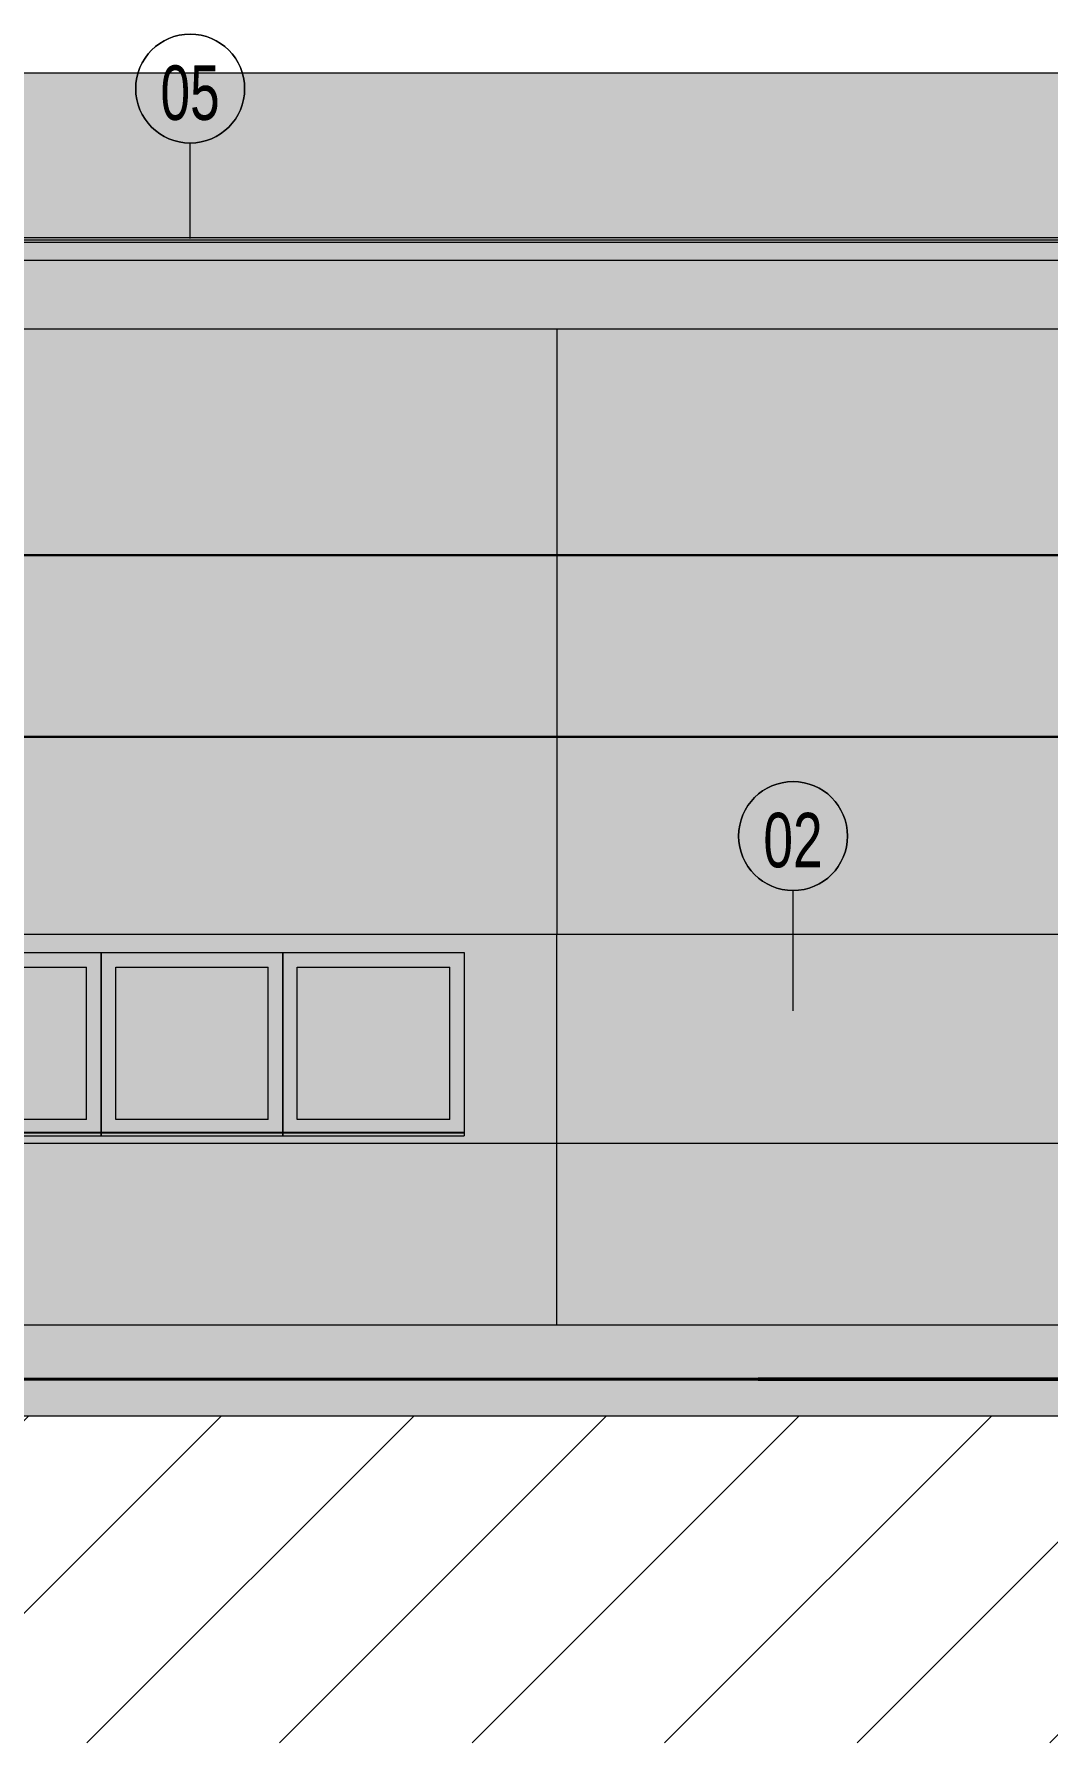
# Model space of a CAD drawing. Header units: millimetres. Extents: x -155050 to -36395, y -2753 to 7638.
# Drawn here: x -143772 to -138188, y -2753 to 6659 of the extents above; entities that cross this region are included whole.
import ezdxf

# ---------------------------------------------------------------- set-up
doc = ezdxf.new("R2010")
doc.units = ezdxf.units.MM
for name, pattern in [('IMPORT-DĚLICÍ2 _2_', [15.875, 6.35, -3.175, 0, -3.175, 0, -3.175]), ('IMPORT-KAN_dest_PLNA', [31, 7, -6.5, 0, -6.5, 11, 0]), ('IMPORT-KANVBRDO', [20, 7, -6.5, 0, -6.5]), ('IMPORT-ČÁRKOVANÁ2 _2_', [9.525, 6.35, -3.175])]:
    doc.linetypes.add(name, pattern=pattern)
for name, color, linetype, lineweight, true_color in [('---1 - PBS KÓTY', 7, 'Continuous', 18, 0x4c1300), ('---1 - PBS PNP-1', 1, 'Continuous', 35, 0xff0000), ('---1 - PBS SYMBOLY A TEXT-1', 180, 'IMPORT-ČÁRKOVANÁ2 _2_', 35, 0x3f00ff), ('00_pl_deštová voda oblast', 6, 'Continuous', 25, 0xff00ff), ('00_pL_hranice pozemku', 1, 'Continuous', 35, 0xff0000), ('00_pL_katastr-1', 150, 'Continuous', 35, 0x007fff), ('00_pL_KOTY 1500', 7, 'Continuous', 9, 0x260000), ('00_pL_přípojka destova kanalizace-1', 7, 'IMPORT-KAN_dest_PLNA', 9, 0x3f7f3f), ('00_pL_přípojka destova kanalizace-2', 7, 'Continuous', 35, 0x3f7f3f), ('212_HK_situace_03_dwg-1', 40, 'Continuous', 9, 0xffbf00), ('A-GLAZ-1', 7, 'Continuous', 9, 0x6e6e6e), ('A-GLAZ-2', 7, 'Continuous', 9, 0x7f7f7f), ('A-GLAZ-3', 7, 'Continuous', 9, 0x787878), ('A-ROOF-1', 9, 'Continuous', 9, 0x808080), ('A-ROOF-2', 251, 'Continuous', 9, 0x505050), ('A-ROOF-OTLN-1', 7, 'Continuous', 9, 0x787878), ('A-WALL-1', 7, 'Continuous', 9, 0xd7d5cb), ('A-WALL-2', 7, 'Continuous', 9, 0x004080), ('A-WALL-3', 7, 'Continuous', 9, 0xdeddc7), ('A-WALL-4', 7, 'Continuous', 9, 0x787878), ('hch kanal-2', 6, 'IMPORT-KANVBRDO', 9, 0xff00ff), ('hch koleje-1', 7, 'Continuous', 9, 0x00a5a5), ('hch oploceni-1', 7, 'IMPORT-DĚLICÍ2 _2_', 9, 0x00a5a5), ('hch teren-1', 7, 'Continuous', 9, 0x00a5a5), ('Obrys', 2, 'Continuous', 9, 0xffff00), ('PDF7_000 ISN KABELY NN', 9, 'Continuous', 9, 0x808080), ('PDF7_000 ISN SDĚL OPTIKA METALIKA CHRÁNIČKA PŘÍVOD', 9, 'Continuous', 9, 0x808080), ('PDF7_0V - Splašky výtlak zaměřeno', 9, 'Continuous', 9, 0x808080), ('PDF7_0V - Voda návrh', 9, 'Continuous', 9, 0x808080), ('PDF7_36', 9, 'Continuous', 9, 0x808080), ('PDF7_GP Hraniční linie', 7, 'Continuous', 9, 0x0052a5), ('PDF7_GP Koleje', 7, 'Continuous', 9, 0x0052a5), ('PDF7_GP Výšky bodů', 7, 'Continuous', 9, 0x0052a5), ('PDF7_ISS DEŠŤOVÁ KANALIZACE', 9, 'Continuous', 9, 0x808080), ('PDF7_Slezské Předměstí_646971$0$21900', 7, 'Continuous', 9, 0x002600), ('Vlastní 1_A-DETL-GENF-1', 9, 'Continuous', 9, 0x808080)]:
    doc.layers.add(name, color=color, linetype=linetype, lineweight=lineweight, true_color=true_color)
for name, color, linetype, lineweight in [('00_pL_KOTY', 7, 'Continuous', 9), ('00_pl_rozhrani ploch', 7, 'Continuous', 18), ('00_pL_stavajici objekty', 7, 'Continuous', 50), ('2966-1_navrh dispozice stroju-HK_02_dwg-1', 7, 'Continuous', 9), ('2966-1_navrh dispozice stroju-HK_dwg-1', 7, 'Continuous', 9), ('A-ANNO-IDEN', 7, 'Continuous', 9), ('A-ANNO-IDEN-1', 7, 'Continuous', 18), ('A-DETL-THIN', 7, 'Continuous', 9), ('A-GLAZ', 7, 'Continuous', 9), ('A-ROOF', 7, 'Continuous', 9), ('A-ROOF-OTLN', 7, 'Continuous', 9), ('A-WALL', 7, 'Continuous', 9), ('HK_TEREN_SESAZENI_dwg-1', 7, 'Continuous', 9), ('Kóty', 7, 'Continuous', 9), ('PDF4_Geometry', 7, 'Continuous', 9), ('PDF4_Solid Fills', 7, 'Continuous', 9)]:
    doc.layers.add(name, color=color, linetype=linetype, lineweight=lineweight)
doc.styles.add('Arial', font='arial.ttf', dxfattribs={"width": 0.7, "height": 300})

# ---------------------------------------------------------------- blocks, each defined once
blk = doc.blocks.new('OKNO_1k - Okno Hala 1000x1000-V2-Řez 2')
at = {"layer": 'A-GLAZ-1'}
h = blk.add_hatch(color=256, dxfattribs=at)
h.paths.add_polyline_path([(-133568.7, 610), (-133345.4, 610), (-133345.4, 1600), (-134345.4, 1600), (-134345.4, 610), (-133807.3, 610)])
h.paths.add_polyline_path([(-134046, 680), (-134265.4, 680), (-134265.4, 1520), (-133425.4, 1520), (-133425.4, 680), (-133807.3, 680)])
at = {"layer": 'A-GLAZ-2'}
blk.add_hatch(color=256, dxfattribs=at).paths.add_polyline_path([(-133568.7, 680), (-133425.4, 680), (-133425.4, 1520), (-134265.4, 1520), (-134265.4, 680), (-133807.3, 680)])
at = {"layer": 'A-GLAZ-3'}
for points in [[(-134046, 605.2), (-133345.4, 605.2), (-133345.4, 610), (-134345.4, 610), (-134345.4, 605.2), (-134165.3, 605.2)], [(-134345.4, 589.8), (-133345.4, 589.8), (-133345.4, 605.2), (-134345.4, 605.2), (-134345.4, 597.6)]]:
    blk.add_hatch(color=256, dxfattribs=at).paths.add_polyline_path(points)
at = {"layer": 'A-GLAZ'}
for p, q in [((-134345.4, 1600), (-134345.4, 610)), ((-134265.4, 680), (-134265.4, 1520)), ((-134265.4, 1520), (-133425.4, 1520)), ((-133425.4, 680), (-133425.4, 1520)), ((-133345.4, 610), (-133345.4, 1600)), ((-133425.4, 680), (-134265.4, 680)), ((-134345.4, 605.2), (-134345.4, 610)), ((-134345.4, 610), (-133345.4, 610)), ((-134345.4, 589.8), (-134345.4, 605.2)), ((-133345.4, 605.2), (-134345.4, 605.2)), ((-134345.4, 589.8), (-133345.4, 589.8)), ((-133345.4, 610), (-133345.4, 605.2)), ((-133345.4, 605.2), (-133345.4, 589.8))]:
    blk.add_line(p, q, dxfattribs=at)
blk = doc.blocks.new('OKNO_1k - Okno Hala 1000x1000-V3-Řez 2')
at = {"layer": 'A-GLAZ-1'}
h = blk.add_hatch(color=256, dxfattribs=at)
h.paths.add_polyline_path([(-132614.1, 610), (-132345.4, 610), (-132345.4, 1600), (-133345.4, 1600), (-133345.4, 610), (-132852.8, 610)])
h.paths.add_polyline_path([(-133091.4, 680), (-133265.4, 680), (-133265.4, 1520), (-132425.4, 1520), (-132425.4, 680), (-132972.1, 680)])
at = {"layer": 'A-GLAZ-2'}
blk.add_hatch(color=256, dxfattribs=at).paths.add_polyline_path([(-132852.8, 680), (-132425.4, 680), (-132425.4, 1520), (-133265.4, 1520), (-133265.4, 680), (-132972.1, 680)])
at = {"layer": 'A-GLAZ-3'}
for points in [[(-132972.1, 605.2), (-132345.4, 606.8), (-132345.4, 610), (-133345.4, 610), (-133345.4, 605.2), (-133091.4, 605.2)], [(-133345.4, 589.8), (-132345.4, 589.8), (-132345.4, 605.2), (-133345.4, 605.2), (-133345.4, 597.6)]]:
    blk.add_hatch(color=256, dxfattribs=at).paths.add_polyline_path(points)
at = {"layer": 'A-GLAZ'}
for p, q in [((-133345.4, 1600), (-133345.4, 610)), ((-133265.4, 680), (-133265.4, 1520)), ((-133265.4, 1520), (-132425.4, 1520)), ((-132425.4, 680), (-132425.4, 1520)), ((-132425.4, 680), (-133265.4, 680)), ((-133345.4, 605.2), (-133345.4, 610)), ((-133345.4, 610), (-132345.4, 610)), ((-133345.4, 589.8), (-133345.4, 605.2)), ((-132345.4, 605.2), (-133345.4, 605.2)), ((-133345.4, 589.8), (-132345.4, 589.8)), ((-132345.4, 605.2), (-132345.4, 589.8))]:
    blk.add_line(p, q, dxfattribs=at)
blk = doc.blocks.new('2966-1_navrh dispozice stroju-HK_dwg-867852-Řez 2')
at = {"layer": 'Kóty'}
blk.add_line((-152256.8, -750), (-126616.8, -750), dxfattribs=at)
at = {"layer": 'Obrys'}
blk.add_line((-124500.1, -750), (-155046.8, -750), dxfattribs=at)
blk = doc.blocks.new('2966-1_navrh dispozice stroju-HK_02_dwg-876232-Řez 2')
at = {"layer": 'Kóty'}
blk.add_line((-152266.8, -750), (-126626.8, -750), dxfattribs=at)
blk = doc.blocks.new('212_HK_situace_03_dwg__Oblique-V8-Řez 2')
at = {"layer": '00_pL_KOTY'}
blk.add_line((-140906.7, -750), (-140911, -750), dxfattribs=at)
blk = doc.blocks.new('212_HK_situace_03_dwg__Oblique-V9-Řez 2')
at = {"layer": '00_pL_KOTY'}
blk.add_line((-141703.4, -750), (-140903.1, -750), dxfattribs=at)
blk = doc.blocks.new('212_HK_situace_03_dwg__U40-V15-Řez 2')
at = {"layer": '00_pL_přípojka destova kanalizace-2'}
blk.add_line((-139700.1, -750), (-139357.6, -750), dxfattribs=at)
at = {"layer": '00_pL_přípojka destova kanalizace-2', "flags": 128}
blk.add_lwpolyline([(-139437.2, -750), (-139357.6, -750), (-139490.2, -750)], dxfattribs=at)
blk = doc.blocks.new('212_HK_situace_03_dwg__ArchTick-904835-Řez 2')
at = {"layer": '---1 - PBS KÓTY'}
blk.add_line((-140429.9, -750), (-139418.2, -750), dxfattribs=at)
blk = doc.blocks.new('212_HK_situace_03_dwg-886969-Řez 2')
at = {"layer": 'PDF4_Solid Fills'}
blk.add_hatch(color=256, dxfattribs=at).paths.add_polyline_path([(-139841.4, -750), (-140210.8, -750), (-140045.7, -750)])
at = {"layer": '---1 - PBS KÓTY', "flags": 128}
blk.add_lwpolyline([(-140674, -750), (-139924, -750), (-140016.3, -750)], dxfattribs=at)
at = {"layer": '---1 - PBS PNP-1'}
blk.add_line((-153299.4, -750), (-125331.9, -750), dxfattribs=at)
at = {"layer": '---1 - PBS SYMBOLY A TEXT-1'}
blk.add_line((-124500.1, -750), (-155046.8, -750), dxfattribs=at)
at = {"layer": '00_pl_deštová voda oblast', "flags": 128}
blk.add_lwpolyline([(-124500.1, -750), (-153988.4, -750), (-153807, -750)], dxfattribs=at)
at = {"layer": '00_pL_hranice pozemku'}
blk.add_line((-155046.8, -750), (-124500.1, -750), dxfattribs=at)
at = {"layer": '00_pL_katastr-1'}
for p, q in [((-124500.1, -750), (-155046.8, -750)), ((-124500.1, -750), (-155046.8, -750)), ((-124500.1, -750), (-155046.8, -750)), ((-124500.1, -750), (-155046.8, -750)), ((-143081.8, -750), (-124500.1, -750))]:
    blk.add_line(p, q, dxfattribs=at)
at = {"layer": '00_pL_katastr-1', "flags": 128}
for points in [[(-130253.9, -750), (-130379.2, -750), (-130343, -750), (-130477.1, -750), (-130703.9, -750), (-155046.8, -750)], [(-124500.1, -750), (-130253.9, -750), (-137868.1, -750), (-155046.8, -750)], [(-124500.1, -750), (-152222, -750), (-152334.1, -750), (-152413.6, -750), (-155046.8, -750)], [(-155046.8, -750), (-151862.3, -750), (-136072.4, -750), (-129279.7, -750), (-124500.1, -750)], [(-155046.8, -750), (-149369.9, -750), (-135526.3, -750), (-124500.1, -750)], [(-155046.8, -750), (-133313.6, -750), (-124500.1, -750)], [(-130550.4, -750), (-137002.8, -750), (-141320.4, -750), (-155046.8, -750)], [(-155046.8, -750), (-154210.5, -750), (-154034.4, -750), (-138361.7, -750), (-129880, -750), (-145451.8, -750), (-149019.2, -750), (-155046.8, -750)], [(-124500.1, -750), (-143111, -750), (-143081.8, -750)]]:
    blk.add_lwpolyline(points, dxfattribs=at)
at = {"layer": '00_pL_KOTY'}
for p, q in [((-133185.7, -750), (-144585.6, -750)), ((-140056.8, -750), (-141303.2, -750))]:
    blk.add_line(p, q, dxfattribs=at)
at = {"layer": '00_pL_KOTY', "flags": 128}
for points in [[(-153564.1, -750), (-153559.5, -750), (-125588.5, -750), (-125593.1, -750)], [(-141306.8, -750), (-141303.2, -750), (-141301.8, -750)]]:
    blk.add_lwpolyline(points, dxfattribs=at)
at = {"layer": '00_pL_KOTY 1500', "flags": 128}
blk.add_lwpolyline([(-153584.9, -750), (-153579.3, -750), (-125599.2, -750), (-125604.9, -750)], dxfattribs=at)
at = {"layer": '00_pL_přípojka destova kanalizace-1', "flags": 128}
blk.add_lwpolyline([(-143540.9, -750), (-143720.3, -750), (-143330.8, -750), (-142901.9, -750)], dxfattribs=at)
at = {"layer": '00_pL_přípojka destova kanalizace-2'}
blk.add_line((-139780.1, -750), (-139737.4, -750), dxfattribs=at)
at = {"layer": '00_pL_přípojka destova kanalizace-2', "flags": 128}
blk.add_lwpolyline([(-126638.7, -750), (-127334.8, -750), (-154796.2, -750)], dxfattribs=at)
at = {"layer": '00_pl_rozhrani ploch'}
for p, q in [((-124500.1, -750), (-155046.8, -750)), ((-155046.8, -750), (-124500.1, -750)), ((-124500.1, -750), (-155046.8, -750))]:
    blk.add_line(p, q, dxfattribs=at)
at = {"layer": '00_pL_stavajici objekty', "flags": 128}
blk.add_lwpolyline([(-139783, -750), (-133668.2, -750), (-133601, -750), (-139715.7, -750)], close=True, dxfattribs=at)
at = {"layer": 'PDF4_Geometry'}
for p, q in [((-124500.1, -750), (-155046.8, -750)), ((-124500.1, -750), (-155046.8, -750)), ((-124500.1, -750), (-155046.8, -750)), ((-124500.1, -750), (-155046.8, -750)), ((-143627.9, -750), (-143695.1, -750)), ((-143410.4, -750), (-143657.4, -750)), ((-143380.9, -750), (-143627.9, -750)), ((-143343.3, -750), (-143410.4, -750)), ((-143295.8, -750), (-124500.1, -750))]:
    blk.add_line(p, q, dxfattribs=at)
at = {"layer": 'PDF4_Geometry', "flags": 128}
for points in [[(-130467.9, -750), (-130593.3, -750), (-130557, -750), (-130691.1, -750), (-130917.9, -750), (-155046.8, -750)], [(-124500.1, -750), (-130467.9, -750), (-138082.1, -750), (-155046.8, -750)], [(-124500.1, -750), (-152436, -750), (-152548.1, -750), (-152627.6, -750), (-155046.8, -750)], [(-155046.8, -750), (-152076.3, -750), (-136286.5, -750), (-129493.7, -750), (-124500.1, -750)], [(-155046.8, -750), (-149583.9, -750), (-135740.3, -750), (-124500.1, -750)], [(-155046.8, -750), (-133527.6, -750), (-124500.1, -750)], [(-155046.8, -750), (-150991.4, -750), (-154248.4, -750), (-138575.7, -750), (-130094, -750), (-145665.8, -750), (-149233.2, -750), (-155046.8, -750)], [(-124500.1, -750), (-143325, -750), (-143295.8, -750)]]:
    blk.add_lwpolyline(points, dxfattribs=at)
at = {"layer": 'PDF4_Geometry'}
for points in [[(-143157.5, -750), (-143212.6, -750), (-143231.7, -750), (-143214.9, -750)], [(-143214.9, -750), (-143198.2, -750), (-143140.4, -750), (-143041.5, -750)], [(-142886, -750), (-143001.3, -750), (-143091.8, -750), (-143157.5, -750)], [(-142932.7, -750), (-143053.2, -750), (-143081.3, -750), (-143017, -750)], [(-143017, -750), (-142988.9, -750), (-142949.4, -750), (-142898.2, -750)], [(-142898.2, -750), (-142821.8, -750), (-142735.1, -750), (-142638.3, -750)], [(-142405.7, -750), (-142586.5, -750), (-142746.6, -750), (-142886, -750)], [(-142668.3, -750), (-142729.7, -750), (-142748.8, -750), (-142725.6, -750)], [(-142725.6, -750), (-142702.3, -750), (-142633, -750), (-142517.5, -750)], [(-142557.2, -750), (-142603.8, -750), (-142640.8, -750), (-142668.3, -750)], [(-142638.3, -750), (-142541.4, -750), (-142458.3, -750), (-142388.9, -750)], [(-142550.5, -750), (-142568.9, -750), (-142559, -750), (-142520.9, -750)], [(-142489.1, -750), (-142551, -750), (-142567.8, -750), (-142539.5, -750)], [(-142388.9, -750), (-142454.5, -750), (-142510.6, -750), (-142557.2, -750)], [(-142406.1, -750), (-142484.1, -750), (-142532.2, -750), (-142550.5, -750)], [(-142539.5, -750), (-142511.2, -750), (-142427.4, -750), (-142288.1, -750)], [(-142520.9, -750), (-142476, -750), (-142400.4, -750), (-142294.2, -750)], [(-142517.5, -750), (-142368.3, -750), (-142210.5, -750), (-142044.1, -750)], [(-142274.4, -750), (-142367.5, -750), (-142439.1, -750), (-142489.1, -750)], [(-142392.5, -750), (-142409.5, -750), (-142399.4, -750), (-142362.3, -750)], [(-142068.9, -750), (-142191.8, -750), (-142304.3, -750), (-142406.1, -750)], [(-141937.1, -750), (-142068.8, -750), (-142225.1, -750), (-142405.7, -750)], [(-142228, -750), (-142320.7, -750), (-142375.5, -750), (-142392.5, -750)], [(-142362.3, -750), (-142321.9, -750), (-142261.7, -750), (-142181.6, -750)], [(-142294.2, -750), (-142187.9, -750), (-142080.1, -750), (-141970.7, -750)], [(-141802.6, -750), (-141994.1, -750), (-142151.3, -750), (-142274.4, -750)], [(-141824.3, -750), (-142001.4, -750), (-142136, -750), (-142228, -750)], [(-142181.6, -750), (-142067.7, -750), (-141919.1, -750), (-141735.9, -750)], [(-141856.6, -750), (-141897.9, -750), (-141968.6, -750), (-142068.9, -750)], [(-142044.1, -750), (-141905.6, -750), (-141800.2, -750), (-141727.7, -750)], [(-141970.7, -750), (-141896.8, -750), (-141850.4, -750), (-141831.4, -750)], [(-141671.9, -750), (-141701.2, -750), (-141789.6, -750), (-141937.1, -750)], [(-141831.5, -750), (-141896.1, -750), (-141919.6, -750), (-141902.1, -750)], [(-141902.1, -750), (-141884.5, -750), (-141826.7, -750), (-141728.9, -750)], [(-141831.4, -750), (-141812.4, -750), (-141820.8, -750), (-141856.6, -750)], [(-141838.5, -750), (-141632.9, -750), (-141456.1, -750), (-141308.3, -750)], [(-141582.3, -750), (-141686.5, -750), (-141769.6, -750), (-141831.5, -750)], [(-141360.6, -750), (-141492.6, -750), (-141647.1, -750), (-141824.3, -750)], [(-141732, -750), (-141744.4, -750), (-141733.3, -750), (-141698.8, -750)], [(-141735.9, -750), (-141552.7, -750), (-141418.2, -750), (-141332.6, -750)], [(-141622.5, -750), (-141683, -750), (-141719.6, -750), (-141732, -750)], [(-141728.9, -750), (-141661.9, -750), (-141591.9, -750), (-141518.8, -750)], [(-141727.7, -750), (-141661.2, -750), (-141642.6, -750), (-141671.9, -750)], [(-141698.8, -750), (-141662.1, -750), (-141608.6, -750), (-141538.5, -750)], [(-141407.2, -750), (-141482.5, -750), (-141554.2, -750), (-141622.5, -750)], [(-141238, -750), (-141363.4, -750), (-141478.2, -750), (-141582.3, -750)], [(-141538.5, -750), (-141468.3, -750), (-141390.9, -750), (-141306.3, -750)], [(-141518.8, -750), (-141445.7, -750), (-141369.6, -750), (-141290.5, -750)], [(-141211.8, -750), (-141266.8, -750), (-141332, -750), (-141407.2, -750)], [(-141183.8, -750), (-141221.9, -750), (-141280.8, -750), (-141360.6, -750)], [(-141332.6, -750), (-141237.1, -750), (-141179.2, -750), (-141159.1, -750)], [(-141308.3, -750), (-141198.1, -750), (-141112.5, -750), (-141051.5, -750)], [(-141179.4, -750), (-141254.1, -750), (-141280.3, -750), (-141258.1, -750)], [(-141007.2, -750), (-141038.1, -750), (-141126.8, -750), (-141273.1, -750)], [(-141258.1, -750), (-141235.8, -750), (-141176, -750), (-141078.8, -750)], [(-141253.8, -750), (-141227, -750), (-141185.9, -750), (-141130.5, -750)], [(-141159.1, -750), (-141138.9, -750), (-141147.1, -750), (-141183.8, -750)], [(-140910.3, -750), (-141021.8, -750), (-141111.5, -750), (-141179.4, -750)], [(-141123.7, -750), (-141134.8, -750), (-141118.2, -750), (-141073.7, -750)], [(-141130.5, -750), (-141013.2, -750), (-140885.4, -750), (-140746.9, -750)], [(-141006.6, -750), (-141073.6, -750), (-141112.5, -750), (-141123.7, -750)], [(-141092.2, -750), (-141104.4, -750), (-141091.8, -750), (-141054.2, -750)], [(-140981.9, -750), (-141043.1, -750), (-141079.9, -750), (-141092.2, -750)], [(-141078.8, -750), (-140992, -750), (-140889.5, -750), (-140771.3, -750)], [(-141073.7, -750), (-141068.2, -750), (-141056.2, -750), (-141037.9, -750)], [(-141054.2, -750), (-141015.8, -750), (-140961.5, -750), (-140891.3, -750)], [(-141051.5, -750), (-140991, -750), (-140976.2, -750), (-141007.2, -750)], [(-140757, -750), (-140848.9, -750), (-140932.1, -750), (-141006.6, -750)], [(-140776, -750), (-140856.2, -750), (-140924.8, -750), (-140981.9, -750)], [(-140551.4, -750), (-140679.3, -750), (-140798.9, -750), (-140910.3, -750)], [(-140891.3, -750), (-140821, -750), (-140733.4, -750), (-140628.4, -750)], [(-140421.2, -750), (-140577.4, -750), (-140695.8, -750), (-140776, -750)], [(-140771.3, -750), (-140697.3, -750), (-140531.4, -750), (-140273.7, -750)], [(-140546.8, -750), (-140595, -750), (-140665, -750), (-140757, -750)], [(-140746.9, -750), (-140608.3, -750), (-140501.9, -750), (-140427.6, -750)], [(-140646.2, -750), (-140562.4, -750), (-140514.6, -750), (-140503, -750)], [(-140503, -750), (-140491.4, -750), (-140506.1, -750), (-140546.8, -750)], [(-140343, -750), (-140357.7, -750), (-140419.1, -750), (-140527.3, -750)], [(-140427.6, -750), (-140356.5, -750), (-140328.4, -750), (-140343, -750)], [(-139908.2, -750), (-139992.4, -750), (-140163.4, -750), (-140421.2, -750)], [(-140273.7, -750), (-140081.1, -750), (-139937, -750), (-139841.4, -750)], [(-139553.8, -750), (-139678.1, -750), (-139796.2, -750), (-139908.2, -750)]]:
    blk.add_open_spline(points, degree=3, dxfattribs=at)
at = {"layer": 'PDF4_Solid Fills'}
for p, q in [((-139841.4, -750), (-140210.8, -750)), ((-140210.8, -750), (-140045.7, -750)), ((-140045.7, -750), (-139841.4, -750))]:
    blk.add_line(p, q, dxfattribs=at)
at = {"layer": 'PDF7_000 ISN KABELY NN'}
for p, q in [((-143506, -750), (-143306.6, -750)), ((-143040.8, -750), (-142774.9, -750)), ((-141645, -750), (-141777.9, -750)), ((-141246.2, -750), (-140980.3, -750)), ((-140780.9, -750), (-140515.1, -750)), ((-139385.2, -750), (-139451.6, -750)), ((-138919.9, -750), (-138720.5, -750)), ((-138454.6, -750), (-138188.8, -750))]:
    blk.add_line(p, q, dxfattribs=at)
at = {"layer": 'PDF7_000 ISN KABELY NN', "flags": 128}
for points in [[(-141777.9, -750), (-141645, -750), (-142043.8, -750), (-142243.2, -750), (-142243.2, -750), (-142376.1, -750)], [(-139451.6, -750), (-139385.2, -750), (-139717.5, -750), (-139983.4, -750), (-139983.4, -750), (-140116.3, -750)]]:
    blk.add_lwpolyline(points, dxfattribs=at)
at = {"layer": 'PDF7_000 ISN SDĚL OPTIKA METALIKA CHRÁNIČKA PŘÍVOD'}
for p, q in [((-143506.1, -750), (-143306.7, -750)), ((-143173.8, -750), (-143040.8, -750)), ((-142907.9, -750), (-142642, -750)), ((-141975.6, -750), (-142332.3, -750)), ((-141640.8, -750), (-141997.4, -750)), ((-141246.3, -750), (-140980.4, -750)), ((-140847.5, -750), (-140714.5, -750)), ((-140648.1, -750), (-140382.2, -750)), ((-139715.7, -750), (-140072.4, -750)), ((-139314.4, -750), (-139671.1, -750)), ((-138920, -750), (-138720.6, -750)), ((-138587.6, -750), (-138454.7, -750)), ((-138321.8, -750), (-138055.9, -750))]:
    blk.add_line(p, q, dxfattribs=at)
at = {"layer": 'PDF7_0V - Splašky výtlak zaměřeno'}
for p, q in [((-142575.8, -750), (-142044.1, -750)), ((-141844.7, -750), (-141578.8, -750)), ((-141379.5, -750), (-140847.7, -750)), ((-139926.3, -750), (-140159, -750))]:
    blk.add_line(p, q, dxfattribs=at)
at = {"layer": 'PDF7_0V - Splašky výtlak zaměřeno', "flags": 128}
for points in [[(-143307, -750), (-144104.5, -750), (-144702.7, -750)], [(-138455, -750), (-139319, -750), (-139917.2, -750)], [(-139651.4, -750), (-139451.9, -750), (-139651.3, -750)], [(-139186, -750), (-138920.2, -750), (-139186.2, -750)]]:
    blk.add_lwpolyline(points, dxfattribs=at)
at = {"layer": 'PDF7_0V - Voda návrh'}
for p, q in [((-143572.7, -750), (-143838.6, -750)), ((-143041, -750), (-142708.7, -750)), ((-141993.8, -750), (-142312.6, -750)), ((-141113.4, -750), (-141445.8, -750)), ((-140515.2, -750), (-140781.1, -750)), ((-139983.5, -750), (-139651.2, -750)), ((-138936.3, -750), (-139255.1, -750)), ((-138056, -750), (-138388.3, -750))]:
    blk.add_line(p, q, dxfattribs=at)
at = {"layer": 'PDF7_0V - Voda návrh', "flags": 128}
for points in [[(-142708.6, -750), (-143041, -750), (-142509.2, -750), (-141911, -750)], [(-139717.6, -750), (-139983.5, -750), (-139451.8, -750), (-138853.6, -750)]]:
    blk.add_lwpolyline(points, dxfattribs=at)
at = {"layer": 'PDF7_36', "flags": 128}
for points in [[(-142908.4, -750), (-141645.5, -750)], [(-139784.5, -750), (-138521.7, -750)]]:
    blk.add_lwpolyline(points, close=True, dxfattribs=at)
at = {"layer": 'PDF7_GP Hraniční linie', "flags": 128}
for points in [[(-124500.1, -750), (-133337.2, -750), (-145367.5, -750), (-149887.1, -750), (-155046.8, -750)], [(-155046.8, -750), (-150620.5, -750), (-133073.6, -750), (-124500.1, -750)]]:
    blk.add_lwpolyline(points, dxfattribs=at)
at = {"layer": 'PDF7_GP Koleje'}
blk.add_line((-124500.1, -750), (-155046.7, -750), dxfattribs=at)
at = {"layer": 'PDF7_GP Koleje', "flags": 128}
for points in [[(-124500.1, -750), (-138847.8, -750), (-154733, -750), (-155046.8, -750)], [(-155046.8, -750), (-154800, -750), (-138914.7, -750), (-124500.1, -750)], [(-155046.8, -750), (-152342.7, -750), (-138983.1, -750), (-124500.1, -750)]]:
    blk.add_lwpolyline(points, dxfattribs=at)
at = {"layer": 'PDF7_GP Výšky bodů', "flags": 128}
for points in [[(-143159.3, -750), (-143292.2, -750), (-143092.8, -750), (-143159.3, -750), (-143159.3, -750), (-143092.9, -750), (-143026.4, -750), (-142960, -750), (-142960, -750), (-142893.5, -750), (-142893.5, -750), (-142893.4, -750)], [(-143026.3, -750), (-143092.8, -750), (-143092.7, -750), (-143026.3, -750), (-143026.2, -750), (-142959.8, -750), (-142893.3, -750), (-142760.4, -750), (-142760.5, -750), (-142694, -750), (-142760.5, -750), (-142827, -750), (-142893.4, -750), (-142959.9, -750), (-142959.8, -750), (-142959.8, -750), (-142893.4, -750), (-142826.9, -750), (-142760.4, -750)], [(-142693.8, -750), (-142760.3, -750), (-142560.9, -750), (-142627.4, -750), (-142627.4, -750), (-142560.9, -750), (-142494.5, -750), (-142428, -750), (-142428, -750), (-142361.6, -750), (-142361.5, -750), (-142361.5, -750)], [(-142494.3, -750), (-142560.8, -750), (-142427.9, -750), (-142427.9, -750), (-142427.9, -750), (-142361.5, -750), (-142295, -750), (-142228.6, -750), (-142228.5, -750), (-142162.1, -750), (-142162, -750), (-142228.5, -750)], [(-140314.9, -750), (-140314.9, -750), (-140248.4, -750), (-140181.9, -750), (-140115.5, -750), (-140049, -750), (-139982.6, -750), (-139982.6, -750), (-139982.6, -750), (-140049.1, -750), (-140115.6, -750), (-140182, -750), (-140182, -750), (-140182, -750), (-140115.5, -750), (-140049, -750)], [(-140181.9, -750), (-140115.4, -750), (-139916, -750), (-139982.5, -750), (-140049, -750), (-140049, -750), (-139982.5, -750), (-139916.1, -750), (-139849.6, -750), (-139849.6, -750), (-139783.1, -750), (-139783.1, -750), (-139849.6, -750)], [(-139517.2, -750), (-139849.4, -750), (-139517.1, -750), (-139650.1, -750)], [(-139583.4, -750), (-139650, -750), (-139517, -750), (-139517, -750), (-139450.6, -750), (-139384.2, -750), (-139317.7, -750), (-139317.7, -750), (-139251.2, -750), (-139251.2, -750), (-139317.6, -750)], [(-139313.1, -750), (-139446.1, -750), (-139047.3, -750)], [(-139382, -750), (-139315.5, -750), (-139116.1, -750), (-139182.6, -750), (-139249.1, -750), (-139249.1, -750), (-139182.6, -750), (-139116.2, -750), (-139049.7, -750), (-139049.7, -750), (-138983.2, -750), (-138983.2, -750), (-139049.7, -750)], [(-139381.5, -750), (-139315, -750), (-139182.1, -750), (-139248.5, -750), (-139248.6, -750), (-139248.6, -750), (-139248.6, -750), (-139182.1, -750), (-139115.7, -750), (-139049.2, -750), (-138982.7, -750), (-139049.2, -750), (-139049.2, -750)], [(-139313.6, -750), (-139247, -750), (-139047.7, -750), (-139114.2, -750), (-139180.6, -750), (-139180.7, -750), (-139114.2, -750), (-139047.8, -750), (-138981.3, -750), (-138914.8, -750), (-138914.8, -750), (-138914.8, -750)], [(-139246.6, -750), (-139180.1, -750), (-138980.7, -750), (-139047.2, -750), (-139113.7, -750), (-139113.7, -750), (-139047.3, -750), (-138980.8, -750), (-138914.4, -750), (-138914.3, -750), (-138847.9, -750), (-138847.8, -750), (-138847.8, -750)], [(-138716.8, -750), (-139049, -750), (-138716.7, -750), (-138849.7, -750)], [(-138717.3, -750), (-138983, -750), (-138717.2, -750), (-138850.2, -750)], [(-138783.1, -750), (-138916, -750), (-138716.6, -750), (-138716.7, -750), (-138716.7, -750), (-138650.2, -750), (-138650.2, -750), (-138583.8, -750), (-138517.3, -750), (-138517.3, -750), (-138517.2, -750)], [(-138915.4, -750), (-138848.9, -750), (-138649.6, -750), (-138716, -750), (-138716.1, -750), (-138782.5, -750), (-138782.5, -750), (-138716.1, -750), (-138716.1, -750), (-138649.7, -750), (-138583.2, -750), (-138516.7, -750), (-138516.7, -750), (-138583.1, -750)], [(-138648.8, -750), (-138914.6, -750), (-138648.8, -750), (-138781.7, -750)], [(-138783.5, -750), (-138850, -750), (-138717.1, -750), (-138717.1, -750), (-138650.7, -750), (-138584.3, -750), (-138517.8, -750), (-138517.8, -750), (-138451.3, -750), (-138451.3, -750), (-138517.7, -750)], [(-138581.9, -750), (-138847.7, -750), (-138581.8, -750), (-138714.8, -750)], [(-138715.1, -750), (-138781.6, -750), (-138582.2, -750), (-138648.7, -750), (-138648.7, -750), (-138582.3, -750), (-138515.8, -750), (-138449.4, -750), (-138382.9, -750), (-138382.9, -750), (-138449.3, -750)], [(-138648.2, -750), (-138714.7, -750), (-138581.7, -750), (-138581.8, -750), (-138515.3, -750), (-138448.9, -750), (-138382.4, -750), (-138382.4, -750), (-138315.9, -750), (-138315.9, -750), (-138382.4, -750)], [(-138250.7, -750), (-138516.5, -750), (-138250.6, -750), (-138383.6, -750)], [(-138317, -750), (-138383.5, -750), (-138250.6, -750), (-138250.6, -750), (-138184.2, -750), (-138117.7, -750), (-138051.2, -750), (-137984.8, -750), (-137984.7, -750), (-138051.2, -750)]]:
    blk.add_lwpolyline(points, dxfattribs=at)
for points in [[(-139514.5, -750), (-139448, -750), (-139381.5, -750), (-139381.6, -750), (-139381.6, -750), (-139448.1, -750), (-139381.6, -750), (-139315.2, -750), (-139248.7, -750), (-139182.2, -750), (-139182.2, -750), (-139248.7, -750), (-139248.6, -750), (-139315.1, -750), (-139381.6, -750), (-139448.1, -750), (-139514.5, -750), (-139514.5, -750), (-139581, -750), (-139580.9, -750)], [(-139514.9, -750), (-139448.5, -750), (-139382, -750), (-139382.1, -750), (-139382.1, -750), (-139382.1, -750), (-139315.7, -750), (-139249.2, -750), (-139182.7, -750), (-139182.7, -750), (-139249.1, -750), (-139315.6, -750), (-139382.1, -750), (-139448.5, -750), (-139515, -750), (-139515, -750), (-139515, -750)], [(-139446.5, -750), (-139380.1, -750), (-139313.6, -750), (-139313.6, -750), (-139313.6, -750), (-139313.7, -750), (-139313.7, -750), (-139247.2, -750), (-139180.8, -750), (-139114.3, -750), (-139114.3, -750), (-139114.3, -750), (-139114.2, -750), (-139180.7, -750), (-139247.2, -750), (-139313.6, -750), (-139313.7, -750), (-139380.1, -750), (-139446.6, -750), (-139446.6, -750), (-139446.6, -750)], [(-139048.4, -750), (-138981.9, -750), (-138915.5, -750), (-138915.5, -750), (-138915.5, -750), (-138915.6, -750), (-138915.6, -750), (-138849.1, -750), (-138782.6, -750), (-138716.2, -750), (-138716.2, -750), (-138716.1, -750), (-138782.6, -750), (-138849, -750), (-138915.5, -750), (-138982, -750), (-139048.5, -750), (-139048.4, -750)]]:
    blk.add_lwpolyline(points, close=True, dxfattribs=at)
at = {"layer": 'PDF7_ISS DEŠŤOVÁ KANALIZACE'}
for p, q in [((-143620.8, -750), (-143917, -750)), ((-143218.1, -750), (-143525.6, -750)), ((-143203.8, -750), (-143376.2, -750)), ((-142747.8, -750), (-142916.7, -750)), ((-141046.5, -750), (-142176.4, -750)), ((-139490.9, -750), (-139659.8, -750)), ((-137856.2, -750), (-138986.1, -750))]:
    blk.add_line(p, q, dxfattribs=at)
at = {"layer": 'PDF7_ISS DEŠŤOVÁ KANALIZACE', "flags": 128}
for points in [[(-143771.6, -750), (-143239.9, -750), (-142841.1, -750)], [(-143539, -750), (-143720.3, -750), (-143330.8, -750), (-142897.2, -750)], [(-142973.9, -750), (-143173.4, -750), (-142974, -750)], [(-140581.2, -750), (-140049.5, -750), (-139650.7, -750)], [(-139783.6, -750), (-139916.6, -750), (-139783.7, -750)]]:
    blk.add_lwpolyline(points, dxfattribs=at)
at = {"layer": 'PDF7_Slezské Předměstí_646971$0$21900', "flags": 128}
for points in [[(-124500.1, -750), (-130533.3, -750), (-136980.5, -750), (-141300.8, -750), (-155046.8, -750)], [(-155046.8, -750), (-130662, -750), (-130444.9, -750)]]:
    blk.add_lwpolyline(points, dxfattribs=at)
for name in ['212_HK_situace_03_dwg__Oblique-V9-Řez 2', '212_HK_situace_03_dwg__Oblique-V8-Řez 2', '212_HK_situace_03_dwg__ArchTick-904835-Řez 2', '212_HK_situace_03_dwg__U40-V15-Řez 2']:
    blk.add_blockref(name, (0, 0))
blk = doc.blocks.new('HK_TEREN_SESAZENI_dwg_fgvzhj-918100-Řez 2')
at = {"layer": 'hch kanal-2'}
blk.add_line((-124500.1, -750), (-155046.8, -750), dxfattribs=at)
at = {"layer": 'hch koleje-1', "flags": 128}
for points in [[(-124500.1, -750), (-138286.6, -750), (-155046.8, -750)], [(-124500.1, -750), (-137053.1, -750), (-155046.8, -750)], [(-155046.8, -750), (-137925.6, -750), (-124500.1, -750)], [(-124500.1, -750), (-137342.4, -750), (-155046.8, -750)]]:
    blk.add_lwpolyline(points, dxfattribs=at)
at = {"layer": 'hch oploceni-1'}
blk.add_line((-124500.1, -750), (-155046.8, -750), dxfattribs=at)
at = {"layer": 'hch teren-1'}
blk.add_line((-124500.1, -750), (-155046.8, -750), dxfattribs=at)
blk = doc.blocks.new('HK_TEREN_SESAZENI_dwg-918098-Řez 2')
blk.add_blockref('HK_TEREN_SESAZENI_dwg_fgvzhj-918100-Řez 2', (0, 0))
blk = doc.blocks.new('Popiska materiálu - Popis-329410-Řez 2')
at = {"layer": 'A-ANNO-IDEN'}
blk.add_circle((-150033.8, 22.5), 300, dxfattribs=at)
for start, end in [(0, 180), (180, 360)]:
    blk.add_arc((-150033.8, 22.5), 300, start, end, dxfattribs=at)

msp = doc.modelspace()

# ---------------------------------------------------------------- hatches: boundary and pattern name
at = {"layer": 'A-ROOF-1'}
msp.add_hatch(color=256, dxfattribs=at).paths.add_polyline_path([(-139057.5, 5537.1), (-125300.4, 5537.1), (-125300.4, 6444), (-153490.4, 6444), (-153490.4, 5537.1), (-139176.9, 5537.1)])
at = {"layer": 'A-ROOF-2'}
msp.add_hatch(color=256, dxfattribs=at).paths.add_polyline_path([(-153490.4, 5035), (-125300.4, 5035), (-125300.4, 5412.2), (-153490.4, 5412.2), (-153490.4, 5285)])
at = {"layer": 'A-ROOF-OTLN-1'}
for points in [[(-125454.7, 5524.4), (-125300.4, 5524.4), (-125300.4, 5537.1), (-153490.4, 5537.1), (-153490.4, 5524.4), (-125574.1, 5524.4)], [(-125454.7, 5511.7), (-125300.4, 5511.7), (-125300.4, 5524.4), (-153490.4, 5524.4), (-153490.4, 5511.7), (-125574.1, 5511.7)], [(-133807.3, 5412.2), (-125300.4, 5412.2), (-125300.4, 5511.7), (-153490.4, 5511.7), (-153490.4, 5412.2), (-133926.7, 5412.2)]]:
    msp.add_hatch(color=256, dxfattribs=at).paths.add_polyline_path(points)
at = {"layer": 'A-WALL-1'}
h = msp.add_hatch(color=256, dxfattribs=at)
h.paths.add_polyline_path([(-146990.4, 1700), (-140890.4, 1700), (-140890.4, 2785.6), (-146990.4, 2785.6), (-146990.4, 1729.1)])
h.paths.add_polyline_path([(-141682.7, 2792.6), (-140890.4, 2792.6), (-140890.4, 3785.6), (-146990.4, 3785.6), (-146990.4, 2792.6), (-142637.2, 2792.6)])
h.paths.add_polyline_path([(-146990.4, 3792.6), (-140890.4, 3792.6), (-140890.4, 5035), (-146990.4, 5035), (-146990.4, 3830.3)])
h = msp.add_hatch(color=256, dxfattribs=at)
h.paths.add_polyline_path([(-140890.4, 1700), (-137890.4, 1700), (-137890.4, 2785.6), (-140890.4, 2785.6), (-140890.4, 1729.1)])
h.paths.add_polyline_path([(-140012.1, 2792.6), (-137890.4, 2792.6), (-137890.4, 3785.6), (-140890.4, 3785.6), (-140890.4, 2792.6), (-140250.8, 2792.6)])
h.paths.add_polyline_path([(-140370.1, 3792.6), (-137890.4, 3792.6), (-137890.4, 5035), (-140890.4, 5035), (-140890.4, 3792.6), (-140489.4, 3792.6)])
for points in [[(-140966.7, 3785.6), (-140890.4, 3785.6), (-140890.4, 3792.6), (-146990.4, 3792.6), (-146990.4, 3785.6), (-141205.4, 3785.6)], [(-137890.4, 3785.6), (-137890.4, 3792.6), (-140890.4, 3792.6), (-140890.4, 3785.6), (-137983.6, 3785.6)], [(-140966.7, 2785.6), (-140890.4, 2785.6), (-140890.4, 2792.6), (-146990.4, 2792.6), (-146990.4, 2785.6), (-141205.4, 2785.6)], [(-137890.4, 2785.6), (-137890.4, 2792.6), (-140890.4, 2792.6), (-140890.4, 2785.6), (-137983.6, 2785.6)], [(-146992.9, -450), (-140892.9, -450), (-140892.9, 550), (-146992.9, 550), (-146992.9, -372.2)], [(-139773.5, -450), (-137895.4, -450), (-137895.4, 550), (-140892.9, 550), (-140892.9, -450), (-140250.8, -450)]]:
    msp.add_hatch(color=256, dxfattribs=at).paths.add_polyline_path(points)
at = {"layer": 'A-WALL-2'}
h = msp.add_hatch(color=256, dxfattribs=at)
h.paths.add_polyline_path([(-146990.4, 550), (-140892.9, 550), (-140892.9, 1700), (-146990.4, 1700), (-146990.4, 597.6)])
h.paths.add_polyline_path([(-142279.3, 589.8), (-146402.9, 589.8), (-146402.9, 1600), (-141402.9, 1600), (-141402.9, 589.8), (-142159.9, 589.8)])
msp.add_hatch(color=256, dxfattribs=at).paths.add_polyline_path([(-138818.9, 550), (-137895.4, 550), (-137895.4, 1700), (-140892.9, 1700), (-140892.9, 550), (-139773.5, 550)])
at = {"layer": 'A-WALL-3'}
h = msp.add_hatch(color=256, dxfattribs=at)
h.paths.add_polyline_path([(-139057.5, -750), (-129009, -750), (-129009, -700), (-128575.4, -700), (-128575.4, -450), (-153261.8, -450), (-153261.8, -750), (-139176.9, -750)])
h.paths.add_polyline_path([(-125564.4, -750), (-125564.4, -450), (-127425.4, -450), (-127425.4, -700), (-127009, -700), (-127009, -750), (-125574.1, -750)])
at = {"layer": 'A-WALL-4'}
msp.add_hatch(color=256, dxfattribs=at).paths.add_polyline_path([(-153876.8, -953), (-129009, -953), (-129009, -750), (-153876.8, -750), (-153876.8, -857.1)])
at = {"layer": 'Vlastní 1_A-DETL-GENF-1'}
h = msp.add_hatch(dxfattribs=at)
h.set_pattern_fill('FP_1', color=256, style=0, pattern_type=2)
h.set_pattern_definition([(45, (-136650.96, -165.25), (-530.33, 530.33), [])])
h.paths.add_polyline_path([(-155046.8, -2753), (-124500.1, -2753), (-124500.1, -953), (-155046.8, -953), (-155046.8, -2150.2)])

# ---------------------------------------------------------------- linework, layer by layer
at = {"layer": 'A-ANNO-IDEN'}
for p, q in [((-142912.6, 5533.9), (-142912.6, 6059.1)), ((-139591.5, 1278.9), (-139591.5, 1942.1))]:
    msp.add_line(p, q, dxfattribs=at)
at = {"layer": 'A-DETL-THIN'}
msp.add_line((-124500.1, -953), (-155046.8, -953), dxfattribs=at)
at = {"layer": 'A-ROOF'}
for p, q in [((-125300.4, 6444), (-153490.4, 6444)), ((-125300.4, 5035), (-153490.4, 5035))]:
    msp.add_line(p, q, dxfattribs=at)
at = {"layer": 'A-ROOF-OTLN'}
for p, q in [((-125300.4, 5537.1), (-153490.4, 5537.1)), ((-125300.4, 5524.4), (-153490.4, 5524.4)), ((-125300.4, 5511.7), (-153490.4, 5511.7)), ((-125300.4, 5412.2), (-153490.4, 5412.2))]:
    msp.add_line(p, q, dxfattribs=at)
at = {"layer": 'A-WALL'}
for p, q in [((-140890.4, 1700), (-140890.4, 5035)), ((-153261.8, 3792.6), (-137890.4, 3792.6)), ((-137890.4, 3785.6), (-153261.8, 3785.6)), ((-153261.8, 2792.6), (-137890.4, 2792.6)), ((-137890.4, 2785.6), (-153261.8, 2785.6)), ((-131797.9, 1700), (-153384.2, 1700)), ((-140892.9, -450), (-140892.9, 1700)), ((-146402.9, 1600), (-141402.9, 1600)), ((-141402.9, 1600), (-141402.9, 605.2)), ((-153384.2, 550), (-128575.4, 550)), ((-153384.2, -450), (-128575.4, -450)), ((-129009, -750), (-154026.8, -750))]:
    msp.add_line(p, q, dxfattribs=at)

# ---------------------------------------------------------------- block references
at = {"layer": '212_HK_situace_03_dwg-1'}
msp.add_blockref('212_HK_situace_03_dwg-886969-Řez 2', (0, 0), dxfattribs=at)
at = {"layer": '2966-1_navrh dispozice stroju-HK_02_dwg-1'}
msp.add_blockref('2966-1_navrh dispozice stroju-HK_02_dwg-876232-Řez 2', (0, 0), dxfattribs=at)
at = {"layer": '2966-1_navrh dispozice stroju-HK_dwg-1'}
msp.add_blockref('2966-1_navrh dispozice stroju-HK_dwg-867852-Řez 2', (0, 0), dxfattribs=at)
at = {"layer": 'A-ANNO-IDEN'}
for p in [(7121.2, 6336.6), (10442.3, 2219.6)]:
    msp.add_blockref('Popiska materiálu - Popis-329410-Řez 2', p, dxfattribs=at)
at = {"layer": 'A-GLAZ'}
for name, p in [('OKNO_1k - Okno Hala 1000x1000-V2-Řez 2', (-10057.5, 0)), ('OKNO_1k - Okno Hala 1000x1000-V2-Řez 2', (-9057.5, 0)), ('OKNO_1k - Okno Hala 1000x1000-V3-Řez 2', (-9057.5, 0))]:
    msp.add_blockref(name, p, dxfattribs=at)
at = {"layer": 'HK_TEREN_SESAZENI_dwg-1'}
msp.add_blockref('HK_TEREN_SESAZENI_dwg-918098-Řez 2', (0, 0), dxfattribs=at)

# ---------------------------------------------------------------- texts
at = {"layer": 'A-ANNO-IDEN-1', "char_height": 300, "width": 404.05, "attachment_point": 1, "style": 'Arial'}
for s, insert in [('05', (-143076.2, 6486.7)), ('02', (-139755.2, 2369.7))]:
    msp.add_mtext(s, dxfattribs=dict(at, insert=insert))

doc.saveas('drawing.dxf')
